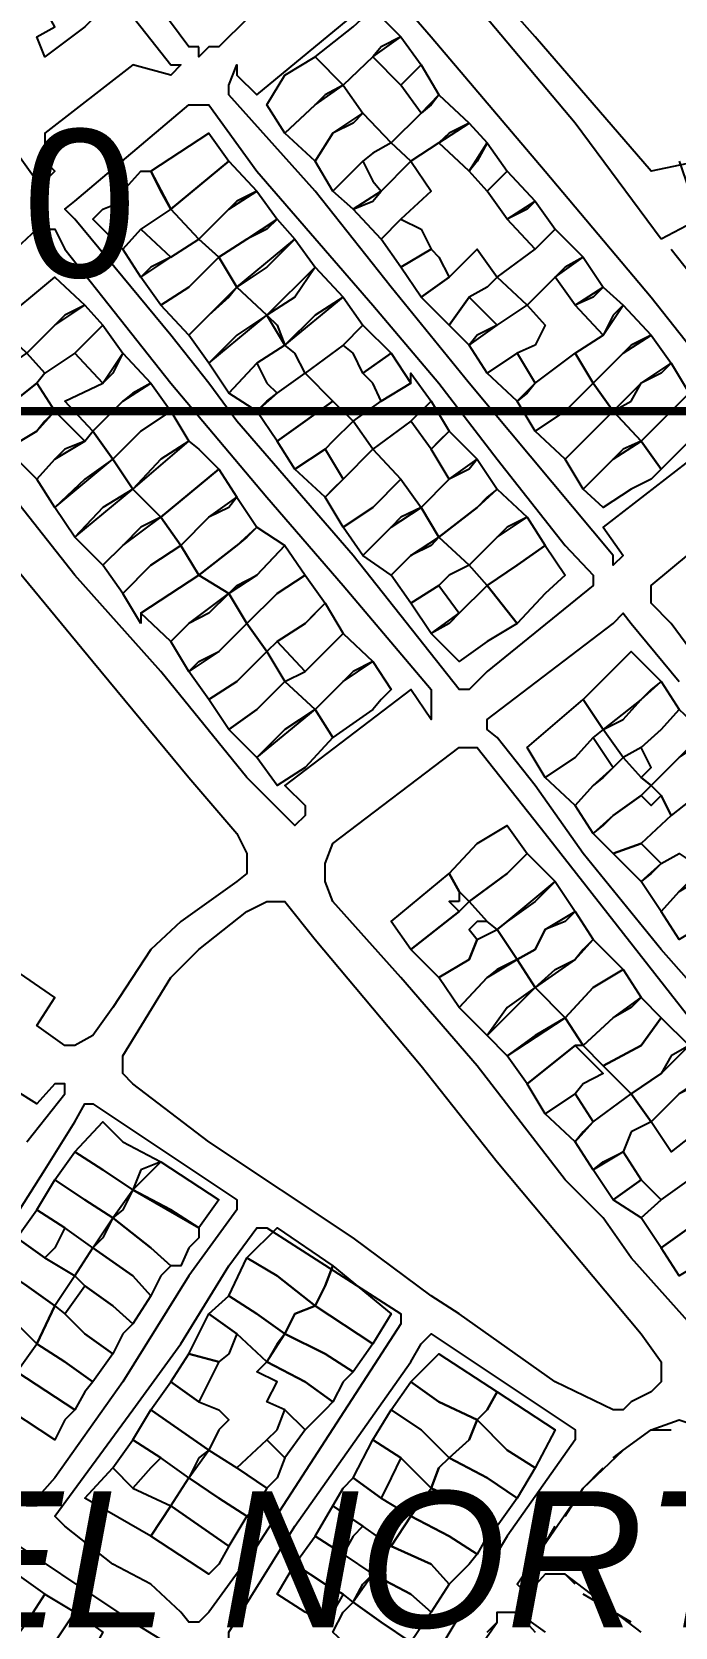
# Model space of a CAD drawing. Header units: millimetres. Extents: x -3588 to 75209, y -3737 to 38254.
# Drawn here: x 6203.2 to 6293.9, y 5958.4 to 6183.4 of the extents above; entities that cross this region are included whole.
import ezdxf

# ---------------------------------------------------------------- set-up
doc = ezdxf.new("R2010")
doc.units = ezdxf.units.MM
doc.layers.add('P', color=253, linetype='Continuous')
doc.layers.add('T', color=7, linetype='Continuous')

msp = doc.modelspace()

# ---------------------------------------------------------------- linework, layer by layer
at = {"layer": 'P'}
for points in [[(6201.067, 6166.274), (6198.234, 6169.107), (6183.559, 6186.599), (6175.365, 6197.61), (6167.187, 6206.924), (6157.585, 6219.359), (6157.585, 6220.479), (6157.585, 6221.887), (6175.365, 6235.442), (6176.789, 6235.442), (6177.909, 6235.442), (6188.92, 6221.887), (6202.475, 6204.395), (6218.559, 6184.071), (6222.8, 6178.709), (6224.208, 6178.709), (6222.8, 6177.285), (6217.438, 6178.709), (6205.004, 6169.107), (6205.004, 6165.154), (6206.428, 6163.746), (6205.004, 6162.337), (6203.883, 6162.337), (6201.067, 6166.274)], [(6226.753, 6181.238), (6225.328, 6181.238), (6213.197, 6197.61)], [(6344.748, 6184.071), (6348.701, 6173.06), (6336.554, 6170.515), (6336.554, 6171.924), (6302.69, 6163.746), (6302.69, 6166.274), (6290.543, 6163.746), (6274.172, 6182.662), (6263.449, 6194.793)], [(6279.821, 6170.515), (6260.616, 6193.385)], [(6210.653, 6184.071), (6205.004, 6179.83), (6203.883, 6182.662), (6206.428, 6184.071), (6205.004, 6186.599), (6206.428, 6188.023), (6210.653, 6190.84), (6213.197, 6186.599), (6210.653, 6184.071)], [(6237.763, 6189.432), (6229.569, 6181.238), (6228.161, 6181.238), (6226.753, 6179.83), (6226.753, 6181.238)], [(6252.439, 6190.84), (6259.496, 6182.662), (6275.58, 6163.746), (6290.543, 6145.95), (6300.146, 6133.819), (6301.266, 6131.274), (6305.507, 6125.625), (6305.507, 6124.505), (6304.099, 6124.505), (6301.266, 6127.049), (6283.774, 6113.494), (6286.591, 6109.541), (6285.182, 6108.133), (6285.182, 6109.541), (6264.857, 6133.819), (6253.847, 6147.374)], [(6253.847, 6147.374), (6243.124, 6160.913), (6230.978, 6174.468), (6230.978, 6175.877), (6232.114, 6178.709), (6232.114, 6177.285), (6234.931, 6174.468), (6251.302, 6188.023)], [(6252.439, 6181.238), (6251.302, 6179.83), (6247.077, 6175.877), (6243.124, 6179.83), (6248.486, 6184.071), (6251.302, 6186.599), (6255.255, 6182.662), (6252.439, 6181.238)], [(6256.664, 6177.285), (6255.255, 6175.877), (6251.302, 6179.83), (6255.255, 6182.662), (6258.088, 6178.709), (6256.664, 6177.285)], [(6244.533, 6174.468), (6243.124, 6173.06), (6238.883, 6169.107), (6236.339, 6173.06), (6238.883, 6177.285), (6243.124, 6179.83), (6247.077, 6175.877), (6244.533, 6174.468)], [(6259.496, 6173.06), (6258.088, 6171.924), (6255.255, 6175.877), (6258.088, 6178.709), (6260.616, 6174.468), (6259.496, 6173.06)], [(6248.486, 6170.515), (6245.653, 6169.107), (6243.124, 6165.154), (6238.883, 6169.107), (6243.124, 6173.06), (6247.077, 6175.877), (6249.894, 6171.924), (6248.486, 6170.515)], [(6262.041, 6169.107), (6260.616, 6167.699), (6256.664, 6165.154), (6253.847, 6167.699), (6258.088, 6171.924), (6260.616, 6174.468), (6264.857, 6170.515), (6262.041, 6169.107)], [(6222.8, 6140.588), (6216.014, 6148.782), (6209.245, 6156.96), (6207.836, 6158.385), (6209.245, 6159.505), (6225.328, 6173.06), (6226.753, 6173.06), (6228.161, 6173.06), (6234.931, 6163.746), (6251.302, 6144.829), (6260.616, 6133.819), (6268.81, 6123.096), (6278.413, 6110.95), (6282.366, 6106.725), (6282.366, 6105.3), (6267.402, 6093.169), (6264.857, 6090.625), (6263.449, 6090.625), (6248.486, 6109.541), (6232.114, 6128.458), (6228.161, 6133.819), (6222.8, 6140.588)], [(6251.302, 6166.274), (6249.894, 6165.154), (6245.653, 6160.913), (6243.124, 6165.154), (6245.653, 6169.107), (6249.894, 6171.924), (6253.847, 6167.699), (6251.302, 6166.274)], [(6265.978, 6165.154), (6264.857, 6163.746), (6260.616, 6167.699), (6264.857, 6170.515), (6267.402, 6167.699), (6265.978, 6165.154)], [(6291.952, 6154.144), (6279.821, 6170.515)], [(6221.391, 6160.913), (6219.967, 6163.746), (6228.161, 6169.107), (6230.978, 6165.154), (6222.8, 6158.385), (6221.391, 6160.913)], [(6268.81, 6162.337), (6267.402, 6160.913), (6264.857, 6163.746), (6267.402, 6167.699), (6270.219, 6163.746), (6268.81, 6162.337)], [(6232.114, 6159.505), (6230.978, 6158.385), (6226.753, 6154.144), (6222.8, 6158.385), (6230.978, 6165.154), (6234.931, 6160.913), (6232.114, 6159.505)], [(6251.302, 6162.337), (6252.439, 6160.913), (6248.486, 6158.385), (6245.653, 6160.913), (6249.894, 6165.154), (6251.302, 6162.337)], [(6251.302, 6159.505), (6252.439, 6160.913), (6256.664, 6165.154), (6259.496, 6160.913), (6255.255, 6156.96), (6252.439, 6154.144), (6248.486, 6158.385), (6251.302, 6159.505)], [(6294.496, 6165.154), (6297.313, 6156.96), (6291.952, 6154.144)], [(6213.197, 6158.385), (6216.014, 6159.505), (6216.014, 6160.913), (6218.559, 6163.746), (6219.967, 6163.746), (6222.8, 6158.385), (6218.559, 6155.552), (6216.014, 6152.735), (6211.789, 6156.96), (6213.197, 6158.385)], [(6273.035, 6158.385), (6270.219, 6156.96), (6267.402, 6160.913), (6270.219, 6163.746), (6274.172, 6159.505), (6273.035, 6158.385)], [(6236.339, 6155.552), (6233.522, 6154.144), (6229.569, 6151.599), (6226.753, 6154.144), (6230.978, 6158.385), (6234.931, 6160.913), (6237.763, 6156.96), (6236.339, 6155.552)], [(6275.58, 6154.144), (6274.172, 6152.735), (6270.219, 6156.96), (6274.172, 6159.505), (6276.988, 6155.552), (6275.58, 6154.144)], [(6236.339, 6150.191), (6232.114, 6147.374), (6229.569, 6151.599), (6233.522, 6154.144), (6237.763, 6156.96), (6240.292, 6154.144), (6236.339, 6150.191)], [(6258.088, 6155.552), (6259.496, 6152.735), (6255.255, 6150.191), (6252.439, 6154.144), (6255.255, 6156.96), (6258.088, 6155.552)], [(6199.642, 6151.599), (6203.883, 6155.552), (6205.004, 6155.552), (6206.428, 6155.552), (6207.836, 6152.735), (6213.197, 6145.95), (6222.8, 6133.819), (6236.339, 6117.735), (6247.077, 6105.3), (6259.496, 6090.625), (6259.496, 6087.808), (6259.496, 6086.4), (6256.664, 6090.625), (6238.883, 6077.086), (6241.716, 6074.253), (6241.716, 6072.845), (6240.292, 6071.436), (6238.883, 6072.845), (6233.522, 6078.206), (6221.391, 6093.169), (6209.245, 6106.725), (6194.281, 6125.625)], [(6219.967, 6150.191), (6218.559, 6148.782), (6216.014, 6152.735), (6218.559, 6155.552), (6222.8, 6151.599), (6219.967, 6150.191)], [(6226.753, 6148.782), (6225.328, 6147.374), (6221.391, 6144.829), (6218.559, 6148.782), (6222.8, 6151.599), (6226.753, 6154.144), (6229.569, 6151.599), (6226.753, 6148.782)], [(6240.292, 6145.95), (6236.339, 6143.421), (6232.114, 6147.374), (6240.292, 6154.144), (6243.124, 6150.191), (6240.292, 6145.95)], [(6278.413, 6150.191), (6276.988, 6148.782), (6273.035, 6144.829), (6268.81, 6148.782), (6274.172, 6152.735), (6276.988, 6155.552), (6280.941, 6151.599), (6278.413, 6150.191)], [(6230.978, 6145.95), (6228.161, 6143.421), (6225.328, 6140.588), (6221.391, 6144.829), (6225.328, 6147.374), (6229.569, 6151.599), (6232.114, 6147.374), (6230.978, 6145.95)], [(6260.616, 6151.599), (6262.041, 6148.782), (6258.088, 6145.95), (6255.255, 6150.191), (6259.496, 6152.735), (6260.616, 6151.599)], [(6267.402, 6147.374), (6264.857, 6145.95), (6262.041, 6142.013), (6258.088, 6145.95), (6262.041, 6148.782), (6265.978, 6152.735), (6268.81, 6148.782), (6267.402, 6147.374)], [(6282.366, 6145.95), (6279.821, 6144.829), (6276.988, 6148.782), (6280.941, 6151.599), (6283.774, 6147.374), (6282.366, 6145.95)], [(6293.36, 6152.735), (6298.737, 6145.95), (6301.266, 6147.374)], [(6243.124, 6143.421), (6238.883, 6139.18), (6236.339, 6143.421), (6243.124, 6150.191), (6247.077, 6145.95), (6243.124, 6143.421)], [(6207.836, 6143.421), (6206.428, 6142.013), (6202.475, 6138.06), (6198.234, 6142.013), (6206.428, 6148.782), (6210.653, 6144.829), (6207.836, 6143.421)], [(6232.114, 6140.588), (6228.161, 6136.636), (6225.328, 6140.588), (6228.161, 6143.421), (6232.114, 6147.374), (6236.339, 6143.421), (6232.114, 6140.588)], [(6285.182, 6143.421), (6283.774, 6140.588), (6279.821, 6144.829), (6283.774, 6147.374), (6286.591, 6144.829), (6285.182, 6143.421)], [(6209.245, 6138.06), (6205.004, 6135.227), (6202.475, 6138.06), (6206.428, 6142.013), (6210.653, 6144.829), (6213.197, 6142.013), (6209.245, 6138.06)], [(6240.292, 6138.06), (6238.883, 6139.18), (6247.077, 6145.95), (6249.894, 6142.013), (6247.077, 6139.18), (6241.716, 6135.227), (6240.292, 6138.06)], [(6265.978, 6140.588), (6264.857, 6139.18), (6262.041, 6142.013), (6264.857, 6145.95), (6268.81, 6142.013), (6265.978, 6140.588)], [(6274.172, 6139.18), (6271.627, 6138.06), (6267.402, 6135.227), (6264.857, 6139.18), (6268.81, 6142.013), (6273.035, 6144.829), (6275.58, 6142.013), (6274.172, 6139.18)], [(6287.727, 6139.18), (6286.591, 6138.06), (6282.366, 6133.819), (6279.821, 6138.06), (6283.774, 6140.588), (6286.591, 6144.829), (6290.543, 6140.588), (6287.727, 6139.18)], [(6237.763, 6142.013), (6238.883, 6139.18), (6234.931, 6136.636), (6230.978, 6132.411), (6228.161, 6136.636), (6236.339, 6143.421), (6237.763, 6142.013)], [(6214.606, 6135.227), (6213.197, 6133.819), (6209.245, 6138.06), (6213.197, 6142.013), (6216.014, 6138.06), (6214.606, 6135.227)], [(6248.486, 6138.06), (6247.077, 6139.18), (6249.894, 6142.013), (6253.847, 6138.06), (6249.894, 6135.227), (6248.486, 6138.06)], [(6291.952, 6135.227), (6289.135, 6133.819), (6285.182, 6129.866), (6282.366, 6133.819), (6286.591, 6138.06), (6290.543, 6140.588), (6293.36, 6136.636), (6291.952, 6135.227)], [(6203.883, 6133.819), (6197.114, 6128.458), (6194.281, 6132.411), (6202.475, 6138.06), (6205.004, 6135.227), (6203.883, 6133.819)], [(6217.438, 6132.411), (6216.014, 6131.274), (6211.789, 6127.049), (6207.836, 6131.274), (6213.197, 6133.819), (6216.014, 6138.06), (6219.967, 6133.819), (6217.438, 6132.411)], [(6251.302, 6133.819), (6249.894, 6135.227), (6253.847, 6138.06), (6256.664, 6133.819), (6252.439, 6131.274), (6251.302, 6133.819)], [(6273.035, 6132.411), (6271.627, 6131.274), (6267.402, 6135.227), (6271.627, 6138.06), (6274.172, 6133.819), (6273.035, 6132.411)], [(6278.413, 6129.866), (6274.172, 6127.049), (6271.627, 6131.274), (6274.172, 6133.819), (6279.821, 6138.06), (6282.366, 6133.819), (6278.413, 6129.866)], [(6236.339, 6133.819), (6237.763, 6132.411), (6234.931, 6129.866), (6230.978, 6132.411), (6234.931, 6136.636), (6236.339, 6133.819)], [(6287.727, 6131.274), (6289.135, 6133.819), (6293.36, 6136.636), (6295.905, 6132.411), (6293.36, 6129.866), (6289.135, 6125.625), (6285.182, 6129.866), (6287.727, 6131.274)], [(6205.004, 6128.458), (6203.883, 6127.049), (6199.642, 6124.505), (6197.114, 6128.458), (6203.883, 6133.819), (6206.428, 6129.866), (6205.004, 6128.458)], [(6218.559, 6127.049), (6214.606, 6123.096), (6211.789, 6127.049), (6216.014, 6131.274), (6219.967, 6133.819), (6222.8, 6129.866), (6218.559, 6127.049)], [(6236.339, 6131.274), (6237.763, 6132.411), (6241.716, 6135.227), (6245.653, 6131.274), (6241.716, 6128.458), (6237.763, 6125.625), (6234.931, 6129.866), (6236.339, 6131.274)], [(6256.664, 6128.458), (6251.302, 6124.505), (6248.486, 6128.458), (6252.439, 6131.274), (6256.664, 6133.819), (6256.664, 6135.227), (6259.496, 6131.274), (6256.664, 6128.458)], [(6280.941, 6125.625), (6278.413, 6123.096), (6274.172, 6127.049), (6278.413, 6129.866), (6282.366, 6133.819), (6285.182, 6129.866), (6280.941, 6125.625)], [(6245.653, 6125.625), (6244.533, 6124.505), (6240.292, 6121.688), (6237.763, 6125.625), (6241.716, 6128.458), (6245.653, 6131.274), (6248.486, 6128.458), (6245.653, 6125.625)], [(6260.616, 6125.625), (6259.496, 6124.505), (6256.664, 6128.458), (6259.496, 6131.274), (6262.041, 6127.049), (6260.616, 6125.625)], [(6298.737, 6127.049), (6295.905, 6125.625), (6291.952, 6121.688), (6289.135, 6125.625), (6293.36, 6129.866), (6295.905, 6132.411), (6300.146, 6128.458), (6298.737, 6127.049)], [(6207.836, 6124.505), (6206.428, 6123.096), (6203.883, 6120.264), (6199.642, 6124.505), (6203.883, 6127.049), (6206.428, 6129.866), (6210.653, 6125.625), (6207.836, 6124.505)], [(6221.391, 6123.096), (6217.438, 6118.855), (6214.606, 6123.096), (6218.559, 6127.049), (6222.8, 6129.866), (6225.328, 6125.625), (6221.391, 6123.096)], [(6286.591, 6124.505), (6285.182, 6123.096), (6280.941, 6118.855), (6278.413, 6123.096), (6280.941, 6125.625), (6285.182, 6129.866), (6289.135, 6125.625), (6286.591, 6124.505)], [(6210.653, 6120.264), (6206.428, 6116.311), (6203.883, 6120.264), (6206.428, 6123.096), (6210.653, 6125.625), (6211.789, 6127.049), (6214.606, 6123.096), (6210.653, 6120.264)], [(6264.857, 6121.688), (6262.041, 6120.264), (6259.496, 6124.505), (6262.041, 6127.049), (6265.978, 6123.096), (6264.857, 6121.688)], [(6226.753, 6124.505), (6229.569, 6121.688), (6221.391, 6114.902), (6217.438, 6118.855), (6225.328, 6125.625), (6226.753, 6124.505)], [(6245.653, 6118.855), (6244.533, 6117.735), (6240.292, 6121.688), (6244.533, 6124.505), (6247.077, 6120.264), (6245.653, 6118.855)], [(6251.302, 6116.311), (6247.077, 6113.494), (6244.533, 6117.735), (6247.077, 6120.264), (6251.302, 6124.505), (6255.255, 6120.264), (6251.302, 6116.311)], [(6290.543, 6120.264), (6287.727, 6118.855), (6283.774, 6116.311), (6280.941, 6118.855), (6285.182, 6123.096), (6289.135, 6125.625), (6291.952, 6121.688), (6290.543, 6120.264)], [(6213.197, 6116.311), (6209.245, 6112.086), (6206.428, 6116.311), (6214.606, 6123.096), (6217.438, 6118.855), (6213.197, 6116.311)], [(6267.402, 6117.735), (6265.978, 6116.311), (6260.616, 6112.086), (6258.088, 6116.311), (6262.041, 6120.264), (6265.978, 6123.096), (6268.81, 6118.855), (6267.402, 6117.735)], [(6230.978, 6116.311), (6228.161, 6114.902), (6224.208, 6110.95), (6221.391, 6114.902), (6229.569, 6121.688), (6232.114, 6117.735), (6230.978, 6116.311)], [(6255.255, 6114.902), (6253.847, 6113.494), (6249.894, 6109.541), (6247.077, 6113.494), (6251.302, 6116.311), (6255.255, 6120.264), (6258.088, 6116.311), (6255.255, 6114.902)], [(6218.559, 6113.494), (6216.014, 6110.95), (6213.197, 6108.133), (6209.245, 6112.086), (6217.438, 6118.855), (6221.391, 6114.902), (6218.559, 6113.494)], [(6233.522, 6112.086), (6232.114, 6110.95), (6226.753, 6106.725), (6224.208, 6110.95), (6228.161, 6114.902), (6232.114, 6117.735), (6234.931, 6113.494), (6233.522, 6112.086)], [(6270.219, 6113.494), (6268.81, 6112.086), (6264.857, 6108.133), (6260.616, 6112.086), (6265.978, 6116.311), (6268.81, 6118.855), (6273.035, 6114.902), (6270.219, 6113.494)], [(6301.266, 6089.217), (6293.36, 6099.939), (6290.543, 6102.772), (6290.543, 6104.18), (6290.543, 6105.3), (6306.915, 6118.855)], [(6259.496, 6110.95), (6256.664, 6109.541), (6253.847, 6106.725), (6249.894, 6109.541), (6253.847, 6113.494), (6258.088, 6116.311), (6260.616, 6112.086), (6259.496, 6110.95)], [(6219.967, 6108.133), (6216.014, 6104.18), (6213.197, 6108.133), (6216.014, 6110.95), (6221.391, 6114.902), (6224.208, 6110.95), (6219.967, 6108.133)], [(6234.931, 6106.725), (6230.978, 6104.18), (6226.753, 6106.725), (6232.114, 6110.95), (6234.931, 6113.494), (6238.883, 6110.95), (6234.931, 6106.725)], [(6271.627, 6108.133), (6267.402, 6105.3), (6264.857, 6108.133), (6268.81, 6112.086), (6273.035, 6114.902), (6275.58, 6110.95), (6271.627, 6108.133)], [(6198.234, 6110.95), (6211.789, 6094.578), (6225.328, 6078.206), (6232.114, 6070.3), (6233.522, 6067.483), (6233.522, 6064.651), (6232.114, 6063.531), (6224.208, 6057.881), (6219.967, 6053.928), (6214.606, 6045.75), (6211.789, 6041.798), (6209.245, 6040.389), (6207.836, 6040.389), (6203.883, 6043.206), (6206.428, 6047.159), (6171.14, 6071.436)], [(6218.559, 6099.939), (6216.014, 6104.18), (6219.967, 6108.133), (6224.208, 6110.95), (6226.753, 6106.725), (6218.559, 6101.363), (6218.559, 6099.939)], [(6232.114, 6105.3), (6234.931, 6106.725), (6238.883, 6110.95), (6241.716, 6106.725), (6237.763, 6104.18), (6233.522, 6099.939), (6230.978, 6104.18), (6232.114, 6105.3)], [(6262.041, 6106.725), (6260.616, 6105.3), (6256.664, 6102.772), (6253.847, 6106.725), (6256.664, 6109.541), (6260.616, 6112.086), (6264.857, 6108.133), (6262.041, 6106.725)], [(6275.58, 6104.18), (6271.627, 6099.939), (6267.402, 6105.3), (6271.627, 6108.133), (6275.58, 6110.95), (6278.413, 6106.725), (6275.58, 6104.18)], [(6228.161, 6101.363), (6225.328, 6099.939), (6222.8, 6097.41), (6218.559, 6101.363), (6226.753, 6106.725), (6230.978, 6104.18), (6228.161, 6101.363)], [(6243.124, 6101.363), (6241.716, 6099.939), (6237.763, 6097.41), (6236.339, 6095.986), (6233.522, 6099.939), (6237.763, 6104.18), (6241.716, 6106.725), (6244.533, 6102.772), (6243.124, 6101.363)], [(6229.569, 6095.986), (6225.328, 6093.169), (6222.8, 6097.41), (6225.328, 6099.939), (6230.978, 6104.18), (6233.522, 6099.939), (6229.569, 6095.986)], [(6262.041, 6099.939), (6259.496, 6098.531), (6256.664, 6102.772), (6260.616, 6105.3), (6263.449, 6101.363), (6262.041, 6099.939)], [(6267.402, 6097.41), (6263.449, 6094.578), (6259.496, 6098.531), (6263.449, 6101.363), (6267.402, 6105.3), (6271.627, 6099.939), (6267.402, 6097.41)], [(6244.533, 6095.986), (6241.716, 6093.169), (6237.763, 6097.41), (6241.716, 6099.939), (6244.533, 6102.772), (6247.077, 6098.531), (6244.533, 6095.986)], [(6226.753, 6094.578), (6229.569, 6095.986), (6233.522, 6099.939), (6236.339, 6095.986), (6232.114, 6091.761), (6228.161, 6089.217), (6225.328, 6093.169), (6226.753, 6094.578)], [(6302.69, 6041.798), (6291.952, 6053.928), (6280.941, 6067.483), (6274.172, 6077.086), (6268.81, 6083.855), (6267.402, 6084.976), (6267.402, 6086.4), (6285.182, 6099.939), (6286.591, 6101.363), (6287.727, 6099.939), (6294.496, 6091.761)], [(6248.486, 6093.169), (6247.077, 6091.761), (6243.124, 6087.808), (6238.883, 6091.761), (6241.716, 6093.169), (6247.077, 6098.531), (6251.302, 6094.578), (6248.486, 6093.169)], [(6234.931, 6087.808), (6230.978, 6084.976), (6228.161, 6089.217), (6232.114, 6091.761), (6236.339, 6095.986), (6238.883, 6091.761), (6234.931, 6087.808)], [(6290.543, 6090.625), (6289.135, 6089.217), (6283.774, 6084.976), (6280.941, 6089.217), (6287.727, 6095.986), (6291.952, 6091.761), (6290.543, 6090.625)], [(6252.439, 6089.217), (6251.302, 6087.808), (6245.653, 6083.855), (6243.124, 6087.808), (6247.077, 6091.761), (6251.302, 6094.578), (6253.847, 6090.625), (6252.439, 6089.217)], [(6238.883, 6084.976), (6234.931, 6081.039), (6230.978, 6084.976), (6234.931, 6087.808), (6238.883, 6091.761), (6243.124, 6087.808), (6238.883, 6084.976)], [(6286.591, 6086.4), (6289.135, 6089.217), (6291.952, 6091.761), (6294.496, 6087.808), (6291.952, 6084.976), (6289.135, 6082.447), (6286.591, 6081.039), (6283.774, 6084.976), (6286.591, 6086.4)], [(6282.366, 6083.855), (6279.821, 6081.039), (6275.58, 6078.206), (6273.035, 6082.447), (6280.941, 6089.217), (6283.774, 6084.976), (6282.366, 6083.855)], [(6241.716, 6079.614), (6237.763, 6077.086), (6234.931, 6081.039), (6243.124, 6087.808), (6245.653, 6083.855), (6241.716, 6079.614)], [(6295.905, 6082.447), (6294.496, 6081.039), (6290.543, 6077.086), (6289.135, 6078.206), (6290.543, 6079.614), (6289.135, 6082.447), (6291.952, 6084.976), (6294.496, 6087.808), (6298.737, 6083.855), (6295.905, 6082.447)], [(6283.774, 6078.206), (6282.366, 6077.086), (6279.821, 6074.253), (6275.58, 6078.206), (6279.821, 6081.039), (6282.366, 6083.855), (6285.182, 6079.614), (6283.774, 6078.206)], [(6300.146, 6078.206), (6298.737, 6077.086), (6293.36, 6072.845), (6291.952, 6075.661), (6290.543, 6077.086), (6294.496, 6081.039), (6298.737, 6083.855), (6301.266, 6079.614), (6300.146, 6078.206)], [(6283.774, 6016.112), (6278.413, 6021.473), (6265.978, 6037.557), (6255.255, 6049.975), (6245.653, 6060.714), (6244.533, 6063.531), (6244.533, 6066.075), (6245.653, 6068.892), (6263.449, 6082.447), (6264.857, 6082.447), (6265.978, 6082.447), (6275.58, 6070.3), (6301.266, 6037.557), (6316.229, 6018.64), (6319.062, 6016.112), (6319.062, 6014.687), (6319.062, 6013.279), (6301.266, 5999.74), (6300.146, 5999.74), (6298.737, 5999.74), (6297.313, 5999.74), (6287.727, 6010.462), (6283.774, 6016.112)], [(6289.135, 6078.206), (6290.543, 6077.086), (6289.135, 6075.661), (6285.182, 6072.845), (6282.366, 6070.3), (6279.821, 6074.253), (6282.366, 6077.086), (6285.182, 6079.614), (6286.591, 6081.039), (6289.135, 6078.206)], [(6283.774, 6071.436), (6285.182, 6072.845), (6289.135, 6075.661), (6290.543, 6074.253), (6291.952, 6075.661), (6293.36, 6072.845), (6289.135, 6068.892), (6285.182, 6067.483), (6282.366, 6070.3), (6283.774, 6071.436)], [(6271.627, 6066.075), (6270.219, 6064.651), (6264.857, 6060.714), (6263.449, 6062.122), (6262.041, 6064.651), (6265.978, 6068.892), (6270.219, 6071.436), (6273.035, 6067.483), (6271.627, 6066.075)], [(6290.543, 6064.651), (6289.135, 6063.531), (6285.182, 6067.483), (6289.135, 6068.892), (6291.952, 6066.075), (6290.543, 6064.651)], [(6274.172, 6060.714), (6270.219, 6057.881), (6268.81, 6056.761), (6267.402, 6057.881), (6264.857, 6060.714), (6270.219, 6064.651), (6273.035, 6067.483), (6276.988, 6063.531), (6274.172, 6060.714)], [(6295.905, 6063.531), (6294.496, 6062.122), (6291.952, 6059.29), (6289.135, 6063.531), (6291.952, 6066.075), (6294.496, 6067.483), (6298.737, 6064.651), (6295.905, 6063.531)], [(6263.449, 6060.714), (6262.041, 6060.714), (6263.449, 6059.29), (6256.664, 6053.928), (6253.847, 6057.881), (6262.041, 6064.651), (6263.449, 6062.122), (6263.449, 6060.714)], [(6278.413, 6057.881), (6275.58, 6056.761), (6274.172, 6053.928), (6271.627, 6052.52), (6268.81, 6056.761), (6270.219, 6057.881), (6276.988, 6063.531), (6279.821, 6059.29), (6278.413, 6057.881)], [(6301.266, 6062.122), (6302.69, 6062.122), (6298.737, 6057.881), (6294.496, 6055.337), (6291.952, 6059.29), (6294.496, 6062.122), (6298.737, 6064.651), (6300.146, 6062.122), (6301.266, 6063.531), (6301.266, 6062.122)], [(6263.449, 6030.787), (6268.81, 6024.001), (6289.135, 5999.74), (6291.952, 5995.787), (6291.952, 5992.954), (6290.543, 5991.546), (6287.727, 5990.138), (6286.591, 5989.001), (6285.182, 5989.001), (6276.988, 5992.954), (6263.449, 6002.556), (6259.496, 6005.101), (6248.486, 6013.279), (6228.161, 6026.834), (6217.438, 6035.012), (6216.014, 6036.436), (6216.014, 6038.965), (6222.8, 6049.975), (6226.753, 6053.928), (6233.522, 6059.29), (6236.339, 6060.714), (6238.883, 6060.714), (6243.124, 6055.337), (6258.088, 6037.557), (6263.449, 6030.787)], [(6265.978, 6057.881), (6264.857, 6056.761), (6265.978, 6055.337), (6264.857, 6052.52), (6260.616, 6049.975), (6256.664, 6053.928), (6263.449, 6059.29), (6264.857, 6060.714), (6267.402, 6057.881), (6265.978, 6057.881)], [(6280.941, 6053.928), (6279.821, 6052.52), (6274.172, 6048.567), (6271.627, 6052.52), (6274.172, 6053.928), (6275.58, 6056.761), (6279.821, 6059.29), (6282.366, 6055.337), (6280.941, 6053.928)], [(6268.81, 6051.112), (6267.402, 6049.975), (6263.449, 6045.75), (6260.616, 6049.975), (6264.857, 6052.52), (6265.978, 6055.337), (6268.81, 6056.761), (6271.627, 6052.52), (6268.81, 6051.112)], [(6276.988, 6051.112), (6279.821, 6052.52), (6282.366, 6055.337), (6286.591, 6051.112), (6282.366, 6048.567), (6278.413, 6044.326), (6274.172, 6048.567), (6276.988, 6051.112)], [(6270.219, 6045.75), (6267.402, 6041.798), (6263.449, 6045.75), (6267.402, 6049.975), (6271.627, 6052.52), (6274.172, 6048.567), (6270.219, 6045.75)], [(6287.727, 6045.75), (6285.182, 6044.326), (6280.941, 6040.389), (6278.413, 6044.326), (6282.366, 6048.567), (6286.591, 6051.112), (6289.135, 6047.159), (6287.727, 6045.75)], [(6274.172, 6041.798), (6270.219, 6038.965), (6267.402, 6041.798), (6274.172, 6048.567), (6278.413, 6044.326), (6274.172, 6041.798)], [(6202.475, 6026.834), (6207.836, 6033.604), (6207.836, 6035.012), (6206.428, 6035.012), (6203.883, 6032.195), (6182.15, 6045.75)], [(6289.135, 6040.389), (6283.774, 6037.557), (6280.941, 6040.389), (6285.182, 6044.326), (6289.135, 6047.159), (6291.952, 6044.326), (6289.135, 6040.389)], [(6280.941, 6040.389), (6279.821, 6040.389), (6273.035, 6035.012), (6270.219, 6038.965), (6278.413, 6044.326), (6280.941, 6040.389)], [(6293.36, 6038.965), (6291.952, 6036.436), (6287.727, 6033.604), (6283.774, 6037.557), (6289.135, 6040.389), (6291.952, 6044.326), (6295.905, 6040.389), (6293.36, 6038.965)], [(6280.941, 6035.012), (6279.821, 6033.604), (6275.58, 6030.787), (6273.035, 6035.012), (6279.821, 6040.389), (6283.774, 6036.436), (6280.941, 6035.012)], [(6297.313, 6035.012), (6294.496, 6033.604), (6290.543, 6029.651), (6287.727, 6033.604), (6291.952, 6036.436), (6295.905, 6040.389), (6298.737, 6036.436), (6297.313, 6035.012)], [(6300.146, 6030.787), (6298.737, 6029.651), (6293.36, 6025.426), (6290.543, 6029.651), (6294.496, 6033.604), (6298.737, 6036.436), (6301.266, 6032.195), (6300.146, 6030.787)], [(6187.512, 5986.185), (6183.559, 5987.593), (6183.559, 5990.138), (6183.559, 5991.546), (6197.114, 6010.462), (6205.004, 6022.881), (6209.245, 6029.651), (6210.653, 6032.195), (6211.789, 6032.195), (6232.114, 6018.64), (6232.114, 6017.232), (6225.328, 6007.918), (6216.014, 5992.954), (6206.428, 5979.415), (6203.883, 5976.582), (6203.883, 5975.462), (6202.475, 5975.462), (6190.328, 5984.776), (6187.512, 5986.185)], [(6280.941, 6028.242), (6279.821, 6026.834), (6275.58, 6030.787), (6279.821, 6033.604), (6282.366, 6029.651), (6280.941, 6028.242)], [(6287.727, 6028.242), (6286.591, 6025.426), (6282.366, 6022.881), (6279.821, 6026.834), (6282.366, 6029.651), (6287.727, 6033.604), (6290.543, 6029.651), (6287.727, 6028.242)], [(6218.559, 6022.881), (6217.438, 6020.064), (6213.197, 6022.881), (6209.245, 6025.426), (6213.197, 6029.651), (6216.014, 6026.834), (6221.391, 6024.001), (6218.559, 6022.881)], [(6216.014, 6017.232), (6214.606, 6016.112), (6210.653, 6018.64), (6206.428, 6021.473), (6209.245, 6025.426), (6213.197, 6022.881), (6217.438, 6020.064), (6216.014, 6017.232)], [(6283.774, 6024.001), (6286.591, 6025.426), (6289.135, 6021.473), (6285.182, 6018.64), (6282.366, 6022.881), (6283.774, 6024.001)], [(6222.8, 6017.232), (6217.438, 6020.064), (6221.391, 6024.001), (6229.569, 6018.64), (6226.753, 6014.687), (6222.8, 6017.232)], [(6213.197, 6013.279), (6211.789, 6011.871), (6207.836, 6014.687), (6203.883, 6017.232), (6206.428, 6021.473), (6210.653, 6018.64), (6214.606, 6016.112), (6213.197, 6013.279)], [(6290.543, 6020.064), (6291.952, 6018.64), (6289.135, 6016.112), (6285.182, 6018.64), (6289.135, 6021.473), (6290.543, 6020.064)], [(6297.313, 6016.112), (6295.905, 6014.687), (6291.952, 6011.871), (6289.135, 6016.112), (6291.952, 6018.64), (6295.905, 6021.473), (6300.146, 6017.232), (6297.313, 6016.112)], [(6225.328, 6011.871), (6224.208, 6009.326), (6222.8, 6009.326), (6219.967, 6011.871), (6214.606, 6016.112), (6217.438, 6020.064), (6226.753, 6014.687), (6226.753, 6013.279), (6225.328, 6011.871)], [(6206.428, 6011.871), (6205.004, 6010.462), (6201.067, 6013.279), (6203.883, 6017.232), (6207.836, 6014.687), (6206.428, 6011.871)], [(6301.266, 6011.871), (6298.737, 6010.462), (6294.496, 6007.918), (6291.952, 6011.871), (6295.905, 6014.687), (6300.146, 6017.232), (6302.69, 6013.279), (6301.266, 6011.871)], [(6219.967, 5964.452), (6214.606, 5967.268), (6207.836, 5972.629), (6206.428, 5974.038), (6217.438, 5989.001), (6224.208, 5998.315), (6230.978, 6009.326), (6234.931, 6014.687), (6236.339, 6014.687), (6255.255, 6002.556), (6255.255, 6001.148), (6234.931, 5969.813), (6228.161, 5960.499), (6226.753, 5959.09), (6225.328, 5959.09), (6224.208, 5960.499), (6219.967, 5964.452)], [(6221.391, 6007.918), (6219.967, 6005.101), (6217.438, 6007.918), (6211.789, 6011.871), (6214.606, 6016.112), (6219.967, 6011.871), (6222.8, 6009.326), (6221.391, 6007.918)], [(6244.533, 6006.509), (6243.124, 6003.677), (6237.763, 6007.918), (6233.522, 6010.462), (6237.763, 6014.687), (6245.653, 6009.326), (6244.533, 6006.509)], [(6205.004, 6010.462), (6209.245, 6007.918), (6206.428, 6003.677), (6202.475, 6006.509), (6198.234, 6009.326), (6201.067, 6013.279), (6205.004, 6010.462)], [(6217.438, 6007.918), (6219.967, 6005.101), (6217.438, 6001.148), (6214.606, 6003.677), (6210.653, 6006.509), (6209.245, 6007.918), (6211.789, 6011.871), (6217.438, 6007.918)], [(6240.292, 6002.556), (6238.883, 5999.74), (6234.931, 6002.556), (6230.978, 6005.101), (6233.522, 6010.462), (6237.763, 6007.918), (6243.124, 6003.677), (6240.292, 6002.556)], [(6195.689, 6005.101), (6194.281, 6005.101), (6198.234, 6009.326), (6202.475, 6006.509), (6206.428, 6003.677), (6203.883, 5998.315), (6199.642, 6002.556), (6195.689, 6005.101)], [(6244.533, 6006.509), (6245.653, 6009.326), (6253.847, 6002.556), (6251.302, 5998.315), (6243.124, 6003.677), (6244.533, 6006.509)], [(6216.014, 5999.74), (6214.606, 5996.907), (6210.653, 5999.74), (6207.836, 6002.556), (6210.653, 6006.509), (6214.606, 6003.677), (6217.438, 6001.148), (6216.014, 5999.74)], [(6237.763, 5998.315), (6236.339, 5995.787), (6232.114, 5999.74), (6228.161, 6002.556), (6230.978, 6005.101), (6234.931, 6002.556), (6238.883, 5999.74), (6237.763, 5998.315)], [(6207.836, 6002.556), (6210.653, 5999.74), (6214.606, 5996.907), (6211.789, 5992.954), (6207.836, 5995.787), (6203.883, 5998.315), (6206.428, 6003.677), (6207.836, 6002.556)], [(6240.292, 6002.556), (6243.124, 6003.677), (6251.302, 5998.315), (6248.486, 5994.363), (6244.533, 5996.907), (6238.883, 5999.74), (6240.292, 6002.556)], [(6230.978, 5996.907), (6229.569, 5995.787), (6225.328, 5996.907), (6228.161, 6002.556), (6232.114, 5999.74), (6230.978, 5996.907)], [(6210.653, 5991.546), (6209.245, 5989.001), (6201.067, 5994.363), (6203.883, 5998.315), (6207.836, 5995.787), (6211.789, 5992.954), (6210.653, 5991.546)], [(6240.292, 5949.488), (6232.114, 5955.137), (6230.978, 5956.258), (6230.978, 5957.666), (6240.292, 5972.629), (6249.894, 5986.185), (6256.664, 5995.787), (6258.088, 5998.315), (6259.496, 5999.74), (6279.821, 5986.185), (6279.821, 5984.776), (6270.219, 5971.221), (6260.616, 5955.137), (6252.439, 5944.127), (6251.302, 5944.127), (6249.894, 5944.127), (6247.077, 5944.127), (6240.292, 5949.488)], [(6247.077, 5992.954), (6245.653, 5990.138), (6241.716, 5992.954), (6236.339, 5995.787), (6238.883, 5999.74), (6244.533, 5996.907), (6248.486, 5994.363), (6247.077, 5992.954)], [(6228.161, 5992.954), (6226.753, 5990.138), (6222.8, 5992.954), (6225.328, 5996.907), (6229.569, 5995.787), (6228.161, 5992.954)], [(6267.402, 5989.001), (6265.978, 5987.593), (6260.616, 5990.138), (6256.664, 5992.954), (6260.616, 5996.907), (6268.81, 5991.546), (6267.402, 5989.001)], [(6207.836, 5987.593), (6206.428, 5984.776), (6198.234, 5990.138), (6201.067, 5994.363), (6209.245, 5989.001), (6207.836, 5987.593)], [(6244.533, 5989.001), (6241.716, 5986.185), (6238.883, 5989.001), (6236.339, 5990.138), (6237.763, 5992.954), (6234.931, 5994.363), (6236.339, 5995.787), (6241.716, 5992.954), (6245.653, 5990.138), (6244.533, 5989.001)], [(6229.569, 5986.185), (6228.161, 5983.352), (6219.967, 5989.001), (6222.8, 5992.954), (6226.753, 5990.138), (6229.569, 5989.001), (6230.978, 5987.593), (6229.569, 5986.185)], [(6264.857, 5984.776), (6262.041, 5982.232), (6258.088, 5986.185), (6253.847, 5989.001), (6256.664, 5992.954), (6260.616, 5990.138), (6265.978, 5987.593), (6264.857, 5984.776)], [(6267.402, 5989.001), (6268.81, 5991.546), (6276.988, 5986.185), (6274.172, 5980.823), (6270.219, 5983.352), (6265.978, 5987.593), (6267.402, 5989.001)], [(6226.753, 5982.232), (6225.328, 5979.415), (6221.391, 5982.232), (6217.438, 5984.776), (6219.967, 5989.001), (6228.161, 5983.352), (6226.753, 5982.232)], [(6237.763, 5986.185), (6238.883, 5989.001), (6241.716, 5986.185), (6238.883, 5982.232), (6236.339, 5984.776), (6237.763, 5986.185)], [(6260.616, 5980.823), (6259.496, 5977.991), (6255.255, 5982.232), (6251.302, 5984.776), (6253.847, 5989.001), (6258.088, 5986.185), (6262.041, 5982.232), (6260.616, 5980.823)], [(6264.857, 5984.776), (6265.978, 5987.593), (6270.219, 5983.352), (6274.172, 5980.823), (6271.627, 5976.582), (6267.402, 5979.415), (6262.041, 5982.232), (6264.857, 5984.776)], [(6276.988, 5965.86), (6275.58, 5965.86), (6273.035, 5963.027), (6271.627, 5964.452), (6280.941, 5977.991), (6286.591, 5983.352), (6290.543, 5986.185), (6294.496, 5987.593), (6298.737, 5986.185), (6301.266, 5984.776), (6319.062, 5963.027), (6329.785, 5949.488)], [(6168.595, 5969.813), (6172.548, 5975.462), (6177.909, 5983.352), (6179.318, 5984.776), (6180.742, 5984.776), (6197.114, 5972.629), (6217.438, 5959.09), (6234.931, 5948.352), (6244.533, 5941.582), (6245.653, 5940.174), (6247.077, 5938.766), (6247.077, 5937.341), (6234.931, 5918.441), (6233.522, 5917.017), (6230.978, 5917.017), (6228.161, 5918.441), (6210.653, 5929.163), (6184.679, 5946.944), (6165.778, 5960.499), (6165.778, 5961.907), (6164.354, 5964.452), (6165.778, 5965.86), (6168.595, 5969.813)], [(6219.967, 5980.823), (6217.438, 5977.991), (6214.606, 5980.823), (6217.438, 5984.776), (6221.391, 5982.232), (6219.967, 5980.823)], [(6237.763, 5979.415), (6236.339, 5977.991), (6232.114, 5980.823), (6236.339, 5984.776), (6238.883, 5982.232), (6237.763, 5979.415)], [(6253.847, 5979.415), (6252.439, 5976.582), (6248.486, 5979.415), (6251.302, 5984.776), (6255.255, 5982.232), (6253.847, 5979.415)], [(6285.182, 5982.232), (6286.591, 5983.352), (6290.543, 5986.185), (6293.36, 5986.185)], [(6234.931, 5975.462), (6233.522, 5974.038), (6229.569, 5976.582), (6225.328, 5979.415), (6228.161, 5983.352), (6232.114, 5980.823), (6236.339, 5977.991), (6234.931, 5975.462)], [(6217.438, 5977.991), (6222.8, 5975.462), (6219.967, 5971.221), (6210.653, 5976.582), (6214.606, 5980.823), (6217.438, 5977.991)], [(6260.616, 5980.823), (6262.041, 5982.232), (6267.402, 5979.415), (6271.627, 5976.582), (6268.81, 5972.629), (6264.857, 5975.462), (6259.496, 5977.991), (6260.616, 5980.823)], [(6278.413, 5974.038), (6280.941, 5977.991), (6283.774, 5980.823)], [(6229.569, 5976.582), (6233.522, 5974.038), (6230.978, 5969.813), (6222.8, 5975.462), (6225.328, 5979.415), (6229.569, 5976.582)], [(6247.077, 5977.991), (6248.486, 5979.415), (6252.439, 5976.582), (6256.664, 5974.038), (6253.847, 5969.813), (6249.894, 5972.629), (6245.653, 5975.462), (6247.077, 5977.991)], [(6267.402, 5971.221), (6265.978, 5968.677), (6262.041, 5971.221), (6256.664, 5974.038), (6259.496, 5977.991), (6264.857, 5975.462), (6268.81, 5972.629), (6267.402, 5971.221)], [(6229.569, 5967.268), (6228.161, 5965.86), (6219.967, 5971.221), (6222.8, 5975.462), (6230.978, 5969.813), (6229.569, 5967.268)], [(6248.486, 5971.221), (6247.077, 5968.677), (6243.124, 5971.221), (6245.653, 5975.462), (6249.894, 5972.629), (6248.486, 5971.221)], [(6264.857, 5967.268), (6262.041, 5964.452), (6259.496, 5967.268), (6253.847, 5969.813), (6256.664, 5974.038), (6262.041, 5971.221), (6265.978, 5968.677), (6264.857, 5967.268)], [(6247.077, 5968.677), (6251.302, 5965.86), (6248.486, 5961.907), (6247.077, 5963.027), (6244.533, 5964.452), (6240.292, 5967.268), (6243.124, 5971.221), (6247.077, 5968.677)], [(6273.035, 5965.86), (6276.988, 5972.629)], [(6252.439, 5968.677), (6253.847, 5969.813), (6259.496, 5967.268), (6262.041, 5964.452), (6259.496, 5960.499), (6256.664, 5963.027), (6251.302, 5965.86), (6252.439, 5968.677)], [(6245.653, 5960.499), (6244.533, 5959.09), (6241.716, 5960.499), (6237.763, 5963.027), (6240.292, 5967.268), (6244.533, 5964.452), (6247.077, 5963.027), (6245.653, 5960.499)], [(6199.642, 5964.452), (6201.067, 5965.86), (6205.004, 5963.027), (6202.475, 5959.09), (6198.234, 5961.907), (6199.642, 5964.452)], [(6249.894, 5964.452), (6251.302, 5965.86), (6256.664, 5963.027), (6259.496, 5960.499), (6256.664, 5956.258), (6252.439, 5959.09), (6248.486, 5961.907), (6249.894, 5964.452)], [(6278.413, 5965.86), (6275.58, 5965.86), (6273.035, 5963.027), (6271.627, 5964.452)], [(6289.135, 5957.666), (6278.413, 5965.86), (6276.988, 5965.86)], [(6279.821, 5964.452), (6278.413, 5965.86)], [(6201.067, 5953.713), (6199.642, 5955.137), (6202.475, 5959.09), (6205.004, 5963.027), (6209.245, 5960.499), (6206.428, 5956.258), (6203.883, 5952.305), (6201.067, 5953.713)], [(6287.727, 5959.09), (6280.941, 5963.027)], [(6211.789, 5955.137), (6210.653, 5953.713), (6206.428, 5956.258), (6209.245, 5960.499), (6213.197, 5957.666), (6211.789, 5955.137)], [(6247.077, 5960.499), (6248.486, 5961.907), (6252.439, 5959.09), (6256.664, 5956.258), (6253.847, 5952.305), (6249.894, 5953.713), (6245.653, 5957.666), (6247.077, 5960.499)], [(6256.664, 5941.582), (6268.81, 5959.09), (6268.81, 5960.499), (6270.219, 5960.499), (6271.627, 5960.499), (6275.58, 5957.666)], [(6267.402, 5957.666), (6268.81, 5959.09), (6268.81, 5960.499), (6270.219, 5960.499), (6271.627, 5960.499), (6274.172, 5957.666)]]:
    msp.add_lwpolyline(points, dxfattribs=at)
at = {"layer": 'P', "const_width": 1.2}
msp.add_lwpolyline([(-1120.072, 6129.866), (14080.559, 6129.866)], dxfattribs=at)

# ---------------------------------------------------------------- texts
at = {"layer": 'T', "attachment_point": 1}
for s, insert, char_height in [('{\\fArial|b0|i0|c0|p18;1176000}', (6104.86, 6169.598), 20.80483), ('{\\fArial|b0|i1|c0|p18;BOSQUES DEL NORTE}', (6030.115, 5977.527), 19.20446)]:
    msp.add_mtext(s, dxfattribs=dict(at, insert=insert, char_height=char_height))

doc.saveas('drawing.dxf')
